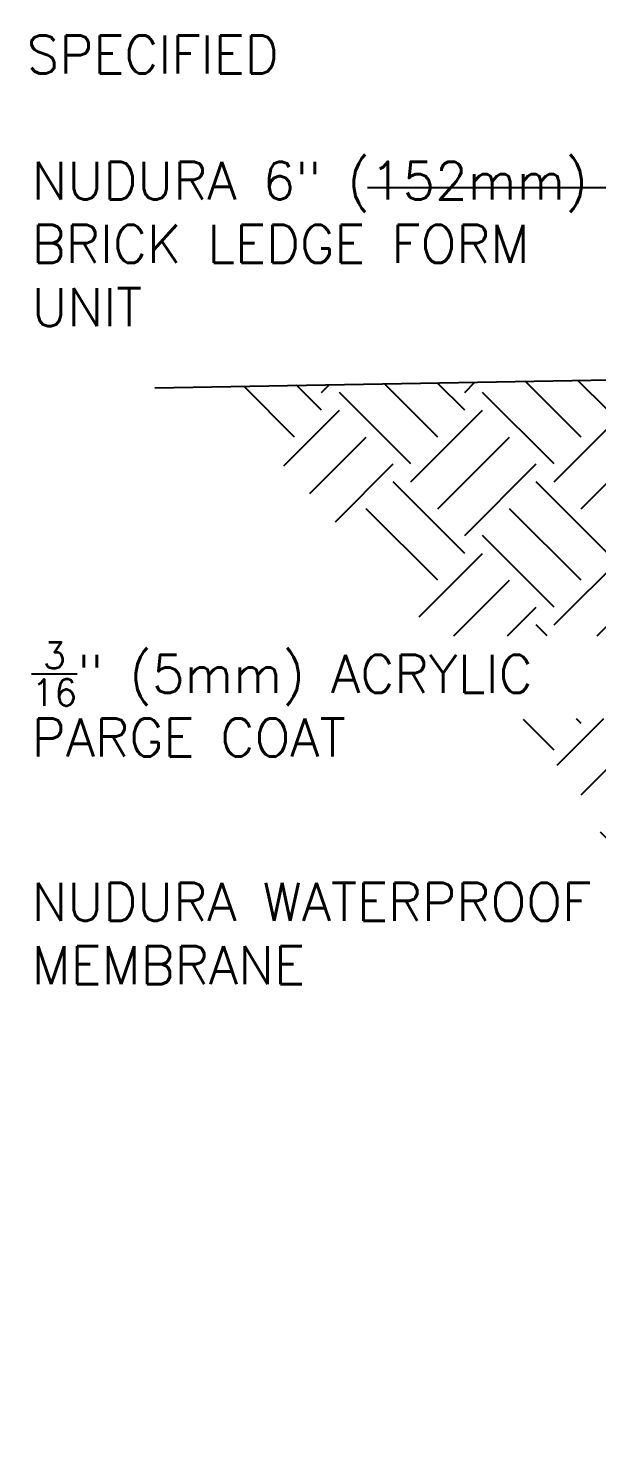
# Model space of a CAD drawing. Header units: inches. Extents: x 170.2 to 226, y 104.2 to 188.
# Drawn here: x 170.23 to 181.45, y 132.95 to 160.86 of the extents above; entities that cross this region are included whole.
import ezdxf

# ---------------------------------------------------------------- set-up
doc = ezdxf.new("R2010")
doc.units = ezdxf.units.IN
doc.header["$LTSCALE"] = 0.5
doc.header["$MEASUREMENT"] = 0
for name, color, linetype in [('HATCH', 12, 'Continuous'), ('LINE50', 5, 'Continuous'), ('TEXT', 4, 'Continuous')]:
    doc.layers.add(name, color=color, linetype=linetype)
doc.styles.add('DIM', font='romans.shx', dxfattribs={"width": 0.7})
doc.styles.add('ROMANS', font='romans.shx', dxfattribs={"height": 0.75})
doc.dimstyles.new('ext_12', dxfattribs={"dimscale": 12, "dimtxt": 0.075, "dimasz": 0.09375, "dimexe": 0.09375, "dimexo": 0.0625, "dimgap": 0.0625, "dimtad": 1, "dimdec": 1, "dimzin": 2, "dimdsep": 46, "dimlunit": 4, "dimtxsty": 'DIM', "dimcen": 0.09, "dimdle": 0.09375, "dimclrt": 4, "dimadec": 0, "dimazin": 0, "dimtfac": 1, "dimtdec": 1, "dimtmove": 2, "dimatfit": 3, "dimfxl": 1, "dimfrac": 2, "dimtolj": 1, "dimtzin": 0, "dimarcsym": 0})

msp = doc.modelspace()

# ---------------------------------------------------------------- hatches: boundary and pattern name
at = {"layer": 'HATCH'}
h = msp.add_hatch(dxfattribs=at)
h.set_pattern_fill('EARTH', color=256, scale=8, angle=45, style=0)
h.set_pattern_definition([(45, (136.4172230063947, 54.66942232825859), (2.220446049250313e-16, 2.82842712474619), [2, -2]), (45, (135.8868929205048, 55.19975241414851), (2.220446049250313e-16, 2.82842712474619), [2, -2]), (45, (135.3565628346149, 55.73008250003841), (2.220446049250313e-16, 2.82842712474619), [2, -2]), (135, (135.3565628346149, 56.08363589063168), (-2.82842712474619, 4.440892098500626e-16), [2, -2]), (135, (135.8868929205048, 56.6139659765216), (-2.82842712474619, 4.440892098500626e-16), [2, -2]), (135, (136.4172230063947, 57.14429606241151), (-2.82842712474619, 4.440892098500626e-16), [2, -2])])
edge = h.paths.add_edge_path()
edge.add_line((181.7018342815185, 147.2228159099783), (179.8678266474572, 147.2023221078736))
edge.add_arc((173.298037392395, 140.5765336196839), 9.330766525112349, 24.708517067673483, 45.24314967599611, ccw=False)
edge.add_line((181.7745353966506, 144.4768138057742), (182.9928753638376, 144.4768138057742))
edge.add_line((182.9928753638376, 144.4768138057742), (183.335306069661, 142.5930948326383))
edge.add_line((183.335306069661, 142.5930948326383), (183.1531197252111, 142.5930948326384))
edge.add_arc((107.5597094456758, 88.71698791817826), 92.82778987969331, 28.47593715055848, 35.477815595996674, ccw=False)
edge.add_line((189.1569547714436, 132.9763160784086), (189.5204211760428, 132.9763160784086))
edge.add_line((189.5204211760428, 132.9763160784086), (189.5204211760432, 145.8521030139437))
edge.add_arc((188.4428356509483, 145.8705800677625), 1.077743923857627, 359.0176617601091, 382.5352897290254)
edge.add_line((189.4382869870221, 146.2836280104047), (187.9083394543131, 148.8007932535034))
edge.add_line((187.9083394543131, 148.8007932535034), (187.8112918228854, 148.8007932535034))
edge.add_line((187.8112918228854, 148.8007932535034), (185.6123408371081, 152.4186447643166))
edge.add_arc((190.0397933055372, 154.9763160784087), 5.113122129494704, 191.3160711904733, 210.0143667257621, ccw=False)
edge.add_line((185.0260720188229, 153.9730131479456), (173.7734536094759, 153.7764888212693))
edge.add_arc((107.5597094456768, 88.71698791817823), 92.82778987969255, 40.3811033077784, 44.49622969147123, ccw=False)
edge.add_line((178.2714661041451, 148.857207773296), (181.7223260306602, 148.857207773296))
edge.add_line((181.7223260306602, 148.857207773296), (181.7018342815185, 147.2228159099783))

# ---------------------------------------------------------------- linework, layer by layer
at = {"layer": 'LINE50'}
msp.add_line((172.7262973136256, 153.758200483526), (185.0260720188229, 153.9730131479456), dxfattribs=at)

# ---------------------------------------------------------------- texts
at = {"layer": 'TEXT', "char_height": 0.75, "style": 'ROMANS'}
for s, insert, width, attachment_point in [('THROUGH WALL FLASHING AS PER CODE OR AS SPECIFIED', (170.1928832124699, 164.4716855881567), 11.44604027214947, 1), ('NUDURA 6" (152mm) BRICK LEDGE FORM UNIT', (170.2909554544228, 158.2259976026337), 11.92902432601886, 1), ('\\A1;{\\H0.7x;\\S3/16;}" (5mm) ACRYLIC PARGE COAT', (170.2909554544228, 148.7318110061804), 12.84161029207797, 1), ('NUDURA WATERPROOF MEMBRANE', (170.2909554544228, 142.9727918928423), 14.44146533569445, 4)]:
    msp.add_mtext(s, dxfattribs=dict(at, insert=insert, width=width, attachment_point=attachment_point))

# ---------------------------------------------------------------- leaders
at = {"layer": 'TEXT'}
for points in [[(184.6765734715743, 160.1729671843747), (180.3176032629644, 164.1954074076977), (179.0348575522364, 164.1954074076977)], [(185.3218824318541, 157.7058328909318), (181.4467483190091, 157.7058328909318), (176.9290214509148, 157.7058328909318)]]:
    msp.add_leader(points, dimstyle='ext_12', override={"dimgap": 0.0625, "dimtad": 0}, dxfattribs=at)

doc.saveas('drawing.dxf')
